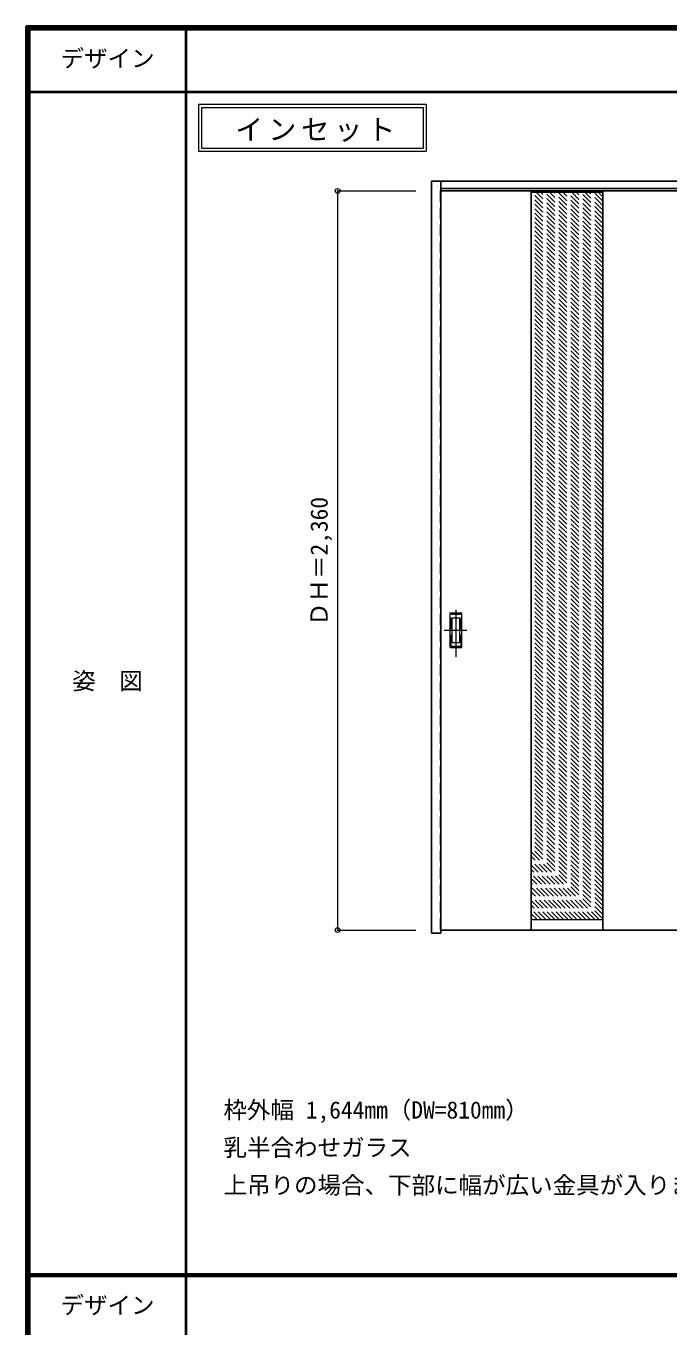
# Model space of a CAD drawing. Units: millimetres, scale not verified. Extents: x -6000 to 5700, y -4307 to 4175.
# Drawn here: x -6000 to -3949, y 22 to 4175 of the extents above; entities that cross this region are included whole.
import ezdxf
from ezdxf.enums import TextEntityAlignment as Align

# ---------------------------------------------------------------- set-up
doc = ezdxf.new("R2010")
doc.units = ezdxf.units.MM
doc.header["$LTSCALE"] = 30
doc.header["$PDMODE"] = 32
doc.header["$PDSIZE"] = 15
doc.linetypes.add('CHAIN1', pattern=[8, 5, -1, 1, -1])
doc.linetypes.add('DASHED1', pattern=[1.8, 1.2, -0.6])
for name, color, linetype, lineweight in [('0-2_扉', 4, 'DASHED1', 9), ('0-3_仕上げ', 7, 'Continuous', 18), ('0-4_枠', 3, 'Continuous', 25), ('0-6_引手SG', 7, 'Continuous', 18), ('0-A_文字', 7, 'Continuous', 18), ('0-B_寸法', 4, 'Continuous', 9), ('0-C_ハッチ', 4, 'DASHED1', 9), ('F-1_枠', 6, 'Continuous', 40)]:
    doc.layers.add(name, color=color, linetype=linetype, lineweight=lineweight)
doc.layers.add('F-A_文字', color=7, linetype='Continuous')
doc.styles.add('ＭＳ ゴシック', font='')
doc.styles.get('ＭＳ ゴシック').set_extended_font_data('MS Gothic')

msp = doc.modelspace()

# ---------------------------------------------------------------- linework, layer by layer
at = {"layer": '0-2_扉'}
for p, q in [((-4679.15, 3648.75), (-4679.15, 1288.75)), ((-4676.15, 3648.75), (-4679.15, 3648.75)), ((-4679.15, 1288.75), (-4676.15, 1288.75))]:
    msp.add_line(p, q, dxfattribs=at)
at = {"layer": '0-2_扉', "color": 3, "linetype": 'Continuous', "lineweight": 25}
for p, q in [((-3092.15, 3648.75), (-4676.15, 3648.75)), ((-4676.15, 1288.75), (-3092.15, 1288.75))]:
    msp.add_line(p, q, dxfattribs=at)
at = {"layer": '0-3_仕上げ', "color": 3, "lineweight": 25}
for p, q in [((-4388.15, 3651), (-4388.15, 1291)), ((-4160.15, 3651), (-4160.15, 1291))]:
    msp.add_line(p, q, dxfattribs=at)
at = {"layer": '0-3_仕上げ'}
for p, q in [((-4160.15, 3643), (-4388.15, 3643)), ((-4160.15, 1321), (-4388.15, 1321))]:
    msp.add_line(p, q, dxfattribs=at)
at = {"layer": '0-4_枠'}
for p, q in [((-4706.15, 1279.25), (-4706.15, 3679.25)), ((-4706.15, 3679.25), (-3062.15, 3679.25)), ((-4676.15, 1279.25), (-4676.15, 3679.25)), ((-4676.15, 3656.25), (-3092.15, 3656.25)), ((-4676.15, 1279.25), (-4706.15, 1279.25))]:
    msp.add_line(p, q, dxfattribs=at)
at = {"layer": '0-6_引手SG', "linetype": 'CHAIN1'}
for p, q in [((-4628.15, 2161.02), (-4628.15, 2331.87)), ((-4666.22, 2246.25), (-4593.71, 2246.25))]:
    msp.add_line(p, q, dxfattribs=at)
at = {"layer": '0-6_引手SG'}
for p, q in [((-4647.15, 2301.25), (-4609.15, 2301.25)), ((-4647.15, 2191.25), (-4647.15, 2301.25)), ((-4640.65, 2285.25), (-4615.65, 2285.25)), ((-4640.65, 2207.25), (-4640.65, 2285.25)), ((-4615.65, 2207.25), (-4615.65, 2285.25)), ((-4609.15, 2191.25), (-4609.15, 2301.25)), ((-4640.65, 2207.25), (-4615.65, 2207.25)), ((-4647.15, 2191.25), (-4609.15, 2191.25))]:
    msp.add_line(p, q, dxfattribs=at)
at = {"layer": '0-6_引手SG', "linetype": 'DASHED1'}
for p, q in [((-4612.15, 2195.25), (-4612.15, 2297.25)), ((-4644.15, 2195.25), (-4612.15, 2195.25))]:
    msp.add_line(p, q, dxfattribs=at)
msp.add_lwpolyline([(-4644.15, 2195.25), (-4644.15, 2297.25), (-4612.15, 2297.25)], dxfattribs=at)
at = {"layer": '0-A_文字'}
for p, q in [((-5450, 3925), (-5450, 3775)), ((-5440, 3915), (-5440, 3785)), ((-5440, 3915), (-4733.04, 3915)), ((-4733.04, 3915), (-4733.04, 3785)), ((-5440, 3785), (-4733.04, 3785)), ((-5450, 3775), (-4723.04, 3775))]:
    msp.add_line(p, q, dxfattribs=at)
msp.add_lwpolyline([(-5450, 3925), (-4723.04, 3925), (-4723.04, 3775)], dxfattribs=at)
at = {"layer": '0-B_寸法'}
for p, q in [((-5006.15, 3648.75), (-4756.15, 3648.75)), ((-5006.15, 3648.75), (-5006.15, 1288.75)), ((-5006.15, 1288.75), (-4756.15, 1288.75))]:
    msp.add_line(p, q, dxfattribs=at)
at = {"layer": '0-B_寸法', "color": 7}
for p in [(-5006.15, 3648.75), (-5006.15, 1288.75)]:
    msp.add_point(p, dxfattribs=at)
at = {"layer": '0-C_ハッチ'}
for p, q in [((-4160.15, 3403.6), (-4388.15, 3631.6)), ((-4160.15, 3389.46), (-4388.15, 3617.46)), ((-4160.15, 3417.75), (-4385.4, 3643)), ((-4160.15, 3431.89), (-4371.26, 3643)), ((-4160.15, 3446.03), (-4357.12, 3643)), ((-4160.15, 3460.17), (-4342.98, 3643)), ((-4160.15, 3474.31), (-4328.84, 3643)), ((-4160.15, 3488.46), (-4314.69, 3643)), ((-4160.15, 3502.6), (-4300.55, 3643)), ((-4160.15, 3516.74), (-4286.41, 3643)), ((-4160.15, 3530.88), (-4272.27, 3643)), ((-4160.15, 3545.02), (-4258.13, 3643)), ((-4160.15, 3559.17), (-4243.98, 3643)), ((-4160.15, 3573.31), (-4229.84, 3643)), ((-4160.15, 3587.45), (-4215.7, 3643)), ((-4160.15, 3601.59), (-4201.56, 3643)), ((-4160.15, 3615.74), (-4187.42, 3643)), ((-4160.15, 3629.88), (-4173.27, 3643)), ((-4160.15, 3375.32), (-4388.15, 3603.32)), ((-4160.15, 3361.18), (-4388.15, 3589.18)), ((-4160.15, 3347.03), (-4388.15, 3575.03)), ((-4160.15, 3332.89), (-4388.15, 3560.89)), ((-4160.15, 3318.75), (-4388.15, 3546.75)), ((-4160.15, 3304.61), (-4388.15, 3532.61)), ((-4160.15, 3290.47), (-4388.15, 3518.47)), ((-4160.15, 3276.32), (-4388.15, 3504.32)), ((-4160.15, 3262.18), (-4388.15, 3490.18)), ((-4160.15, 3248.04), (-4388.15, 3476.04)), ((-4160.15, 3233.9), (-4388.15, 3461.9)), ((-4160.15, 3219.76), (-4388.15, 3447.76)), ((-4160.15, 3205.61), (-4388.15, 3433.61)), ((-4160.15, 3191.47), (-4388.15, 3419.47)), ((-4160.15, 3177.33), (-4388.15, 3405.33)), ((-4160.15, 3163.19), (-4388.15, 3391.19)), ((-4160.15, 3149.04), (-4388.15, 3377.04)), ((-4160.15, 3134.9), (-4388.15, 3362.9)), ((-4160.15, 3120.76), (-4388.15, 3348.76)), ((-4160.15, 3106.62), (-4388.15, 3334.62)), ((-4160.15, 3092.48), (-4388.15, 3320.48)), ((-4160.15, 3078.33), (-4388.15, 3306.33)), ((-4160.15, 3064.19), (-4388.15, 3292.19)), ((-4160.15, 3050.05), (-4388.15, 3278.05)), ((-4160.15, 3035.91), (-4388.15, 3263.91)), ((-4160.15, 3021.77), (-4388.15, 3249.77)), ((-4160.15, 3007.62), (-4388.15, 3235.62)), ((-4160.15, 2993.48), (-4388.15, 3221.48)), ((-4160.15, 2979.34), (-4388.15, 3207.34)), ((-4160.15, 2965.2), (-4388.15, 3193.2)), ((-4160.15, 2951.06), (-4388.15, 3179.06)), ((-4160.15, 2936.91), (-4388.15, 3164.91)), ((-4160.15, 2922.77), (-4388.15, 3150.77)), ((-4160.15, 2908.63), (-4388.15, 3136.63)), ((-4160.15, 2894.49), (-4388.15, 3122.49)), ((-4160.15, 2880.34), (-4388.15, 3108.34)), ((-4160.15, 2866.2), (-4388.15, 3094.2)), ((-4160.15, 2852.06), (-4388.15, 3080.06)), ((-4160.15, 2837.92), (-4388.15, 3065.92)), ((-4160.15, 2823.78), (-4388.15, 3051.78)), ((-4160.15, 2809.63), (-4388.15, 3037.63)), ((-4160.15, 2795.49), (-4388.15, 3023.49)), ((-4160.15, 2781.35), (-4388.15, 3009.35)), ((-4160.15, 2767.21), (-4388.15, 2995.21)), ((-4160.15, 2753.07), (-4388.15, 2981.07)), ((-4160.15, 2738.92), (-4388.15, 2966.92)), ((-4160.15, 2724.78), (-4388.15, 2952.78)), ((-4160.15, 2710.64), (-4388.15, 2938.64)), ((-4160.15, 2696.5), (-4388.15, 2924.5)), ((-4160.15, 2682.35), (-4388.15, 2910.35)), ((-4160.15, 2668.21), (-4388.15, 2896.21)), ((-4160.15, 2654.07), (-4388.15, 2882.07)), ((-4160.15, 2639.93), (-4388.15, 2867.93)), ((-4160.15, 2625.79), (-4388.15, 2853.79)), ((-4160.15, 2611.64), (-4388.15, 2839.64)), ((-4160.15, 2597.5), (-4388.15, 2825.5)), ((-4160.15, 2583.36), (-4388.15, 2811.36)), ((-4160.15, 2569.22), (-4388.15, 2797.22)), ((-4160.15, 2555.08), (-4388.15, 2783.08)), ((-4160.15, 2540.93), (-4388.15, 2768.93)), ((-4160.15, 2526.79), (-4388.15, 2754.79)), ((-4160.15, 2512.65), (-4388.15, 2740.65)), ((-4160.15, 2498.51), (-4388.15, 2726.51)), ((-4160.15, 2484.36), (-4388.15, 2712.36)), ((-4160.15, 2470.22), (-4388.15, 2698.22)), ((-4160.15, 2456.08), (-4388.15, 2684.08)), ((-4160.15, 2441.94), (-4388.15, 2669.94)), ((-4160.15, 2427.8), (-4388.15, 2655.8)), ((-4160.15, 2413.65), (-4388.15, 2641.65)), ((-4160.15, 2399.51), (-4388.15, 2627.51)), ((-4160.15, 2385.37), (-4388.15, 2613.37)), ((-4160.15, 2371.23), (-4388.15, 2599.23)), ((-4160.15, 2357.09), (-4388.15, 2585.09)), ((-4160.15, 2342.94), (-4388.15, 2570.94)), ((-4160.15, 2328.8), (-4388.15, 2556.8)), ((-4160.15, 2314.66), (-4388.15, 2542.66)), ((-4160.15, 2300.52), (-4388.15, 2528.52)), ((-4160.15, 2286.37), (-4388.15, 2514.37)), ((-4160.15, 2272.23), (-4388.15, 2500.23)), ((-4160.15, 2258.09), (-4388.15, 2486.09)), ((-4160.15, 2243.95), (-4388.15, 2471.95)), ((-4160.15, 2229.81), (-4388.15, 2457.81)), ((-4160.15, 2215.66), (-4388.15, 2443.66)), ((-4160.15, 2201.52), (-4388.15, 2429.52)), ((-4160.15, 2187.38), (-4388.15, 2415.38)), ((-4160.15, 2173.24), (-4388.15, 2401.24)), ((-4160.15, 2159.1), (-4388.15, 2387.1)), ((-4160.15, 2144.95), (-4388.15, 2372.95)), ((-4160.15, 2130.81), (-4388.15, 2358.81)), ((-4160.15, 2116.67), (-4388.15, 2344.67)), ((-4160.15, 2102.53), (-4388.15, 2330.53)), ((-4160.15, 2088.38), (-4388.15, 2316.38)), ((-4160.15, 2074.24), (-4388.15, 2302.24)), ((-4160.15, 2060.1), (-4388.15, 2288.1)), ((-4160.15, 2045.96), (-4388.15, 2273.96)), ((-4160.15, 2031.82), (-4388.15, 2259.82)), ((-4160.15, 2017.67), (-4388.15, 2245.67)), ((-4160.15, 2003.53), (-4388.15, 2231.53)), ((-4160.15, 1989.39), (-4388.15, 2217.39)), ((-4160.15, 1975.25), (-4388.15, 2203.25)), ((-4160.15, 1961.11), (-4388.15, 2189.11)), ((-4160.15, 1946.96), (-4388.15, 2174.96)), ((-4160.15, 1932.82), (-4388.15, 2160.82)), ((-4160.15, 1918.68), (-4388.15, 2146.68)), ((-4160.15, 1904.54), (-4388.15, 2132.54)), ((-4160.15, 1890.39), (-4388.15, 2118.39)), ((-4160.15, 1876.25), (-4388.15, 2104.25)), ((-4160.15, 1862.11), (-4388.15, 2090.11)), ((-4160.15, 1847.97), (-4388.15, 2075.97)), ((-4160.15, 1833.83), (-4388.15, 2061.83)), ((-4160.15, 1819.68), (-4388.15, 2047.68)), ((-4160.15, 1805.54), (-4388.15, 2033.54)), ((-4160.15, 1791.4), (-4388.15, 2019.4)), ((-4160.15, 1777.26), (-4388.15, 2005.26)), ((-4160.15, 1763.12), (-4388.15, 1991.12)), ((-4160.15, 1748.97), (-4388.15, 1976.97)), ((-4160.15, 1734.83), (-4388.15, 1962.83)), ((-4160.15, 1720.69), (-4388.15, 1948.69)), ((-4160.15, 1706.55), (-4388.15, 1934.55)), ((-4160.15, 1692.41), (-4388.15, 1920.41)), ((-4160.15, 1678.26), (-4388.15, 1906.26)), ((-4160.15, 1664.12), (-4388.15, 1892.12)), ((-4160.15, 1649.98), (-4388.15, 1877.98)), ((-4160.15, 1635.84), (-4388.15, 1863.84)), ((-4160.15, 1621.69), (-4388.15, 1849.69)), ((-4160.15, 1607.55), (-4388.15, 1835.55)), ((-4160.15, 1593.41), (-4388.15, 1821.41)), ((-4160.15, 1579.27), (-4388.15, 1807.27)), ((-4160.15, 1565.13), (-4388.15, 1793.13)), ((-4160.15, 1550.98), (-4388.15, 1778.98)), ((-4160.15, 1536.84), (-4388.15, 1764.84)), ((-4160.15, 1522.7), (-4388.15, 1750.7)), ((-4160.15, 1508.56), (-4388.15, 1736.56)), ((-4160.15, 1494.42), (-4388.15, 1722.42)), ((-4160.15, 1480.27), (-4388.15, 1708.27)), ((-4160.15, 1466.13), (-4388.15, 1694.13)), ((-4160.15, 1451.99), (-4388.15, 1679.99)), ((-4160.15, 1437.85), (-4388.15, 1665.85)), ((-4160.15, 1423.7), (-4388.15, 1651.7)), ((-4160.15, 1409.56), (-4388.15, 1637.56)), ((-4160.15, 1395.42), (-4388.15, 1623.42)), ((-4160.15, 1381.28), (-4388.15, 1609.28)), ((-4160.15, 1367.14), (-4388.15, 1595.14)), ((-4160.15, 1352.99), (-4388.15, 1580.99)), ((-4160.15, 1338.85), (-4388.15, 1566.85)), ((-4160.15, 1324.71), (-4388.15, 1552.71)), ((-4170.58, 1321), (-4388.15, 1538.57)), ((-4184.73, 1321), (-4388.15, 1524.43)), ((-4198.87, 1321), (-4388.15, 1510.28)), ((-4213.01, 1321), (-4388.15, 1496.14)), ((-4227.15, 1321), (-4388.15, 1482)), ((-4241.29, 1321), (-4388.15, 1467.86)), ((-4255.44, 1321), (-4388.15, 1453.71)), ((-4269.58, 1321), (-4388.15, 1439.57)), ((-4283.72, 1321), (-4388.15, 1425.43)), ((-4297.86, 1321), (-4388.15, 1411.29)), ((-4312, 1321), (-4388.15, 1397.15)), ((-4326.15, 1321), (-4388.15, 1383)), ((-4340.29, 1321), (-4388.15, 1368.86)), ((-4354.43, 1321), (-4388.15, 1354.72)), ((-4368.57, 1321), (-4388.15, 1340.58)), ((-4382.72, 1321), (-4388.15, 1326.44))]:
    msp.add_line(p, q, dxfattribs=at)
at = {"layer": 'F-1_枠'}
for p, q in [((-6000, 4175), (5700, 4175)), ((-6000, 4175), (-6000, -4205)), ((-6000, 4170), (5700, 4170)), ((-6000, 4165), (5700, 4165)), ((-5995, 4175), (-5995, -4205)), ((-5990, 4175), (-5990, -4205)), ((-5490, 4175), (-5490, -3790)), ((-6000, 3965), (5700, 3965)), ((-6000, 190.5), (5700, 190.5)), ((-6000, 187.5), (5700, 187.5)), ((-6000, 184.5), (5700, 184.5))]:
    msp.add_line(p, q, dxfattribs=at)

# ---------------------------------------------------------------- texts
at = {"layer": '0-A_文字', "style": 'ＭＳ ゴシック'}
for s, p in [('枠外幅 1,644mm（DW=810mm）', (-5370, 670.5)), ('乳半合わせガラス', (-5370, 550.5)), ('上吊りの場合、下部に幅が広い金具が入ります。', (-5370, 430.5))]:
    msp.add_text(s, height=54.99, dxfattribs=at).set_placement(p, align=Align.BOTTOM_LEFT)
at = {"layer": '0-A_文字', "insert": (-5332.84, 3805), "char_height": 65.98, "attachment_point": 7, "style": 'ＭＳ ゴシック'}
msp.add_mtext('\\T1.17;インセット', dxfattribs=at)
at = {"layer": '0-B_寸法', "color": 7, "style": 'ＭＳ ゴシック'}
msp.add_text('ＤＨ＝2,360', height=54.99, rotation=90, dxfattribs=at).set_placement((-5021.15, 2259.5), align=Align.BOTTOM_LEFT)
at = {"layer": 'F-A_文字', "style": 'ＭＳ ゴシック'}
for s, p in [('デザイン', (-5890, 4027.5)), ('姿\u3000図', (-5852.5, 2040.25)), ('デザイン', (-5890, 47))]:
    msp.add_text(s, height=54.99, dxfattribs=at).set_placement(p, align=Align.BOTTOM_LEFT)

doc.saveas('drawing.dxf')
